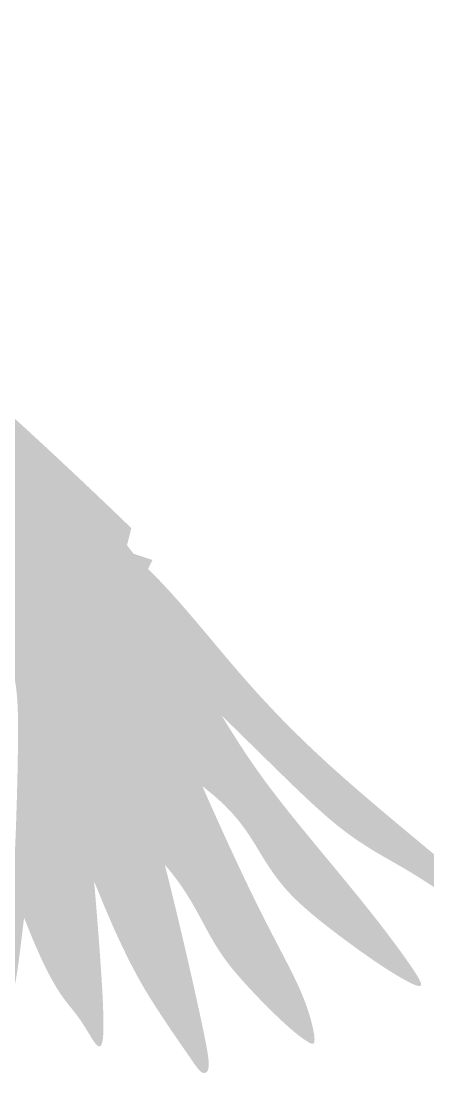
# Model space of a CAD drawing. Header units: millimetres. Extents: x 471 to 1044, y 7 to 541.
# Drawn here: x 524.64 to 536.98, y 77.04 to 109.01 of the extents above; entities that cross this region are included whole.
import ezdxf

# ---------------------------------------------------------------- set-up
doc = ezdxf.new("R2010")
doc.units = ezdxf.units.MM
doc.layers.add('magpiefill', color=3, linetype='Continuous')

msp = doc.modelspace()

# ---------------------------------------------------------------- hatches: boundary and pattern name
at = {"layer": 'magpiefill', "true_color": 0x010101}
h = msp.add_hatch(color=18, dxfattribs=at)
h.dxf.hatch_style = 1
edge = h.paths.add_edge_path()
edge.add_line((505.7026788009155, 96.11418025414855), (503.8645171973064, 95.92626374477231))
edge.add_line((503.8645171973064, 95.92626374477231), (500.7358891757283, 93.8713431644046))
edge.add_line((500.7358891757283, 93.8713431644046), (494.2998607483403, 89.22543486225482))
edge.add_line((494.2998607483403, 89.22543486225482), (490.5455094054726, 85.65165787574483))
edge.add_line((490.5455094054726, 85.65165787574483), (489.919786084183, 85.65165787574483))
edge.add_line((489.919786084183, 85.65165787574483), (489.294059909111, 86.18772501715921))
edge.add_line((489.294059909111, 86.18772501715921), (489.2046708632126, 86.54510212237233))
edge.add_line((489.2046708632126, 86.54510212237233), (487.3274951917786, 85.11559221792504))
edge.add_line((487.3274951917786, 85.11559221792504), (484.8245961990553, 83.32870372467005))
edge.add_line((484.8245961990553, 83.32870372467005), (484.5564290613599, 84.49018154200462))
edge.add_line((484.5564290613599, 84.49018154200462), (484.6458181072583, 85.11559221792504))
edge.add_line((484.6458181072583, 85.11559221792504), (485.7184895118232, 86.27706855166525))
edge.add_line((485.7184895118232, 86.27706855166525), (486.076045695417, 86.54510212237233))
edge.add_line((486.076045695417, 86.54510212237233), (485.8078785577216, 86.723790674979))
edge.add_line((485.8078785577216, 86.723790674979), (484.1094809780845, 85.56231434123879))
edge.add_line((484.1094809780845, 85.56231434123879), (483.6625357485921, 85.9196914464519))
edge.add_line((483.6625357485921, 85.9196914464519), (483.6625357485921, 86.18772501715921))
edge.add_line((483.6625357485921, 86.18772501715921), (482.9474205276217, 86.18772501715921))
edge.add_line((482.9474205276217, 86.18772501715921), (482.6792533899263, 86.54510212237233))
edge.add_line((482.6792533899263, 86.54510212237233), (485.0033742908524, 87.79592347421317))
edge.add_line((485.0033742908524, 87.79592347421317), (485.4503195203445, 88.60002270274003))
edge.add_line((485.4503195203445, 88.60002270274003), (486.254823787214, 89.31477839676108))
edge.add_line((486.254823787214, 89.31477839676108), (484.6458181072583, 89.04674482605378))
edge.add_line((484.6458181072583, 89.04674482605378), (485.8972676036199, 90.11887762528795))
edge.add_line((485.8972676036199, 90.11887762528795), (490.0985641759801, 92.53117679446336))
edge.add_line((490.0985641759801, 92.53117679446336), (494.0316936106449, 95.39019808695252))
edge.add_line((494.0316936106449, 95.39019808695252), (498.5011573207005, 97.98118580873438))
edge.add_line((498.5011573207005, 97.98118580873438), (501.1828372590037, 99.58938426578834))
edge.add_line((501.1828372590037, 99.58938426578834), (501.4510043966991, 100.5721735305165))
edge.add_line((501.4510043966991, 100.5721735305165), (502.4342867553653, 101.1975842064367))
edge.add_line((502.4342867553653, 101.1975842064367), (503.5069581599298, 100.7508620831229))
edge.add_line((503.5069581599298, 100.7508620831229), (504.2220733809006, 100.8402071012235))
edge.add_line((504.2220733809006, 100.8402071012235), (505.7416900149576, 102.0910284530642))
edge.add_line((505.7416900149576, 102.0910284530642), (506.9931423651021, 102.8951276815912))
edge.add_line((506.9931423651021, 102.8951276815912), (507.0825314110004, 101.1082391883363))
edge.add_line((507.0825314110004, 101.1082391883363), (506.7249723736238, 99.76807430198937))
edge.add_line((506.7249723736238, 99.76807430198937), (506.3674161900296, 99.58938426578834))
edge.add_line((506.3674161900296, 99.58938426578834), (505.8310790608559, 99.76807430198937))
edge.add_line((505.8310790608559, 99.76807430198937), (505.115966693668, 99.05331860796855))
edge.add_line((505.115966693668, 99.05331860796855), (506.2193362423038, 98.1152211390172))
edge.add_line((506.2193362423038, 98.1152211390172), (506.4130824261013, 98.95436731654263))
edge.add_line((506.4130824261013, 98.95436731654263), (507.3172322350845, 99.47076496425075))
edge.add_line((507.3172322350845, 99.47076496425075), (508.6734555216678, 99.53531467021412))
edge.add_line((508.6734555216678, 99.53531467021412), (509.4484402568585, 99.27711584636018))
edge.add_line((509.4484402568585, 99.27711584636018), (509.4484402568585, 98.69616849268868))
edge.add_line((509.4484402568585, 98.69616849268868), (508.8026205954604, 98.43796966883474))
edge.add_line((508.8026205954604, 98.43796966883474), (507.5755595288872, 98.17977084498057))
edge.add_line((507.5755595288872, 98.17977084498057), (506.1547522785156, 97.08242584360119))
edge.add_line((506.1547522785156, 97.08242584360119), (506.1547522785156, 96.30782937203912))
edge.add_line((506.1547522785156, 96.30782937203912), (507.3172322350845, 96.75967731378364))
edge.add_line((507.3172322350845, 96.75967731378364), (510.1588438820438, 97.85702231516325))
edge.add_line((510.1588438820438, 97.85702231516325), (512.0317274637985, 98.88981761057903))
edge.add_line((512.0317274637985, 98.88981761057903), (513.9046081917697, 100.2453614358126))
edge.add_line((513.9046081917697, 100.2453614358126), (516.3587303249171, 102.0527532027907))
edge.add_line((516.3587303249171, 102.0527532027907), (515.0670881483386, 101.6009052610461))
edge.add_line((515.0670881483386, 101.6009052610461), (513.8400270817649, 101.1490573193016))
edge.add_line((513.8400270817649, 101.1490573193016), (512.5483849051864, 101.4718058491192))
edge.add_line((512.5483849051864, 101.4718058491192), (511.3859049486175, 102.4400514385716))
edge.add_line((511.3859049486175, 102.4400514385716), (510.6755013234322, 103.8601434861744))
edge.add_line((510.6755013234322, 103.8601434861744), (510.4171740296295, 105.4738861352619))
edge.add_line((510.4171740296295, 105.4738861352619), (510.7400852872199, 106.9585293724224))
edge.add_line((510.7400852872199, 106.9585293724224), (512.0963085738033, 108.4431726095829))
edge.add_line((512.0963085738033, 108.4431726095829), (511.3859049486175, 108.1849737857287))
edge.add_line((511.3859049486175, 108.1849737857287), (508.0276358602703, 106.4421317247143))
edge.add_line((508.0276358602703, 106.4421317247143), (505.1214373957398, 104.8283890756268))
edge.add_line((505.1214373957398, 104.8283890756268), (503.5068868153537, 103.5373949563568))
edge.add_line((503.5068868153537, 103.5373949563568), (502.6673181163753, 102.3109520266446))
edge.add_line((502.6673181163753, 102.3109520266446), (501.7631683073921, 101.6009052610461))
edge.add_line((501.7631683073921, 101.6009052610461), (500.794437388404, 101.3427064371922))
edge.add_line((500.794437388404, 101.3427064371922), (500.2131959832284, 101.6009052610461))
edge.add_line((500.2131959832284, 101.6009052610461), (499.8902875794208, 101.9882034968271))
edge.add_line((499.8902875794208, 101.9882034968271), (499.9548686894257, 102.8918978967217))
edge.add_line((499.9548686894257, 102.8918978967217), (500.6006883508237, 104.3765411338823))
edge.add_line((500.6006883508237, 104.3765411338823), (500.1486148732236, 105.3447867233349))
edge.add_line((500.1486148732236, 105.3447867233349), (500.0194497994305, 104.5056405458092))
edge.add_line((500.0194497994305, 104.5056405458092), (499.4382112480378, 104.1183423100283))
edge.add_line((499.4382112480378, 104.1183423100283), (498.0174039976666, 103.2791961325029))
edge.add_line((498.0174039976666, 103.2791961325029), (497.5653305200665, 103.6019446623204))
edge.add_line((497.5653305200665, 103.6019446623204), (497.1132541886834, 103.8601434861744))
edge.add_line((497.1132541886834, 103.8601434861744), (496.6611807110833, 104.3119914279189))
edge.add_line((496.6611807110833, 104.3119914279189), (496.4674345272858, 105.0220381935173))
edge.add_line((496.4674345272858, 105.0220381935173), (496.5320156372907, 105.4738861352619))
edge.add_line((496.5320156372907, 105.4738861352619), (495.9507770858975, 105.6029855471888))
edge.add_line((495.9507770858975, 105.6029855471888), (495.6278658283074, 105.8611843710428))
edge.add_line((495.6278658283074, 105.8611843710428), (495.1757894969239, 106.3130323127873))
edge.add_line((495.1757894969239, 106.3130323127873), (494.7882971293291, 106.8294299604954))
edge.add_line((494.7882971293291, 106.8294299604954), (494.9820433131265, 107.7976755499478))
edge.add_line((494.9820433131265, 107.7976755499478), (494.7882971293291, 107.7976755499478))
edge.add_line((494.7882971293291, 107.7976755499478), (494.2070585779359, 107.9913246678384))
edge.add_line((494.2070585779359, 107.9913246678384), (493.6258200265431, 108.5077223155463))
edge.add_line((493.6258200265431, 108.5077223155463), (493.3029087689526, 109.1532193751814))
edge.add_line((493.3029087689526, 109.1532193751814), (493.4320738427457, 109.7341667288529))
edge.add_line((493.4320738427457, 109.7341667288529), (493.5612360627554, 110.3796637884877))
edge.add_line((493.5612360627554, 110.3796637884877), (493.2383276589478, 110.4442134944513))
edge.add_line((493.2383276589478, 110.4442134944513), (492.5925051437673, 111.0251608481228))
edge.add_line((492.5925051437673, 111.0251608481228), (492.205012776172, 111.7997558360905))
edge.add_line((492.205012776172, 111.7997558360905), (492.2695938861768, 112.509802601689))
edge.add_line((492.2695938861768, 112.509802601689), (493.3674898789575, 113.2198493672875))
edge.add_line((493.3674898789575, 113.2198493672875), (494.8528810931168, 113.9944458388495))
edge.add_line((494.8528810931168, 113.9944458388495), (495.8861931221097, 114.833592016375))
edge.add_line((495.8861931221097, 114.833592016375), (496.7903429310929, 115.608188487937))
edge.add_line((496.7903429310929, 115.608188487937), (496.9195080048855, 115.737287899864))
edge.add_line((496.9195080048855, 115.737287899864), (497.242419262476, 115.866387311791))
edge.add_line((497.242419262476, 115.866387311791), (497.6299116300713, 116.1891358416085))
edge.add_line((497.6299116300713, 116.1891358416085), (497.6944927400762, 116.4473346654624))
edge.add_line((497.6944927400762, 116.4473346654624), (497.6944927400762, 116.640983783353))
edge.add_line((497.6944927400762, 116.640983783353), (497.6299116300713, 116.899182607207))
edge.add_line((497.6299116300713, 116.899182607207), (497.4361654462739, 117.0928317250975))
edge.add_line((497.4361654462739, 117.0928317250975), (497.242419262476, 117.2219311370245))
edge.add_line((497.242419262476, 117.2219311370245), (496.9840891148904, 117.2864808429881))
edge.add_line((496.9840891148904, 117.2864808429881), (497.1778352986883, 117.4155802549151))
edge.add_line((497.1778352986883, 117.4155802549151), (497.4361654462739, 117.4155802549151))
edge.add_line((497.4361654462739, 117.4155802549151), (497.6944927400762, 117.4801299608785))
edge.add_line((497.6944927400762, 117.4801299608785), (498.1465690714592, 117.4801299608785))
edge.add_line((498.1465690714592, 117.4801299608785), (498.4048963652619, 117.4801299608785))
edge.add_line((498.4048963652619, 117.4801299608785), (498.5986425490594, 117.5446796668421))
edge.add_line((498.5986425490594, 117.5446796668421), (498.7923887328573, 117.673779078769))
edge.add_line((498.7923887328573, 117.673779078769), (498.9215538066499, 117.9965276085866))
edge.add_line((498.9215538066499, 117.9965276085866), (498.9861377704376, 118.1901767264769))
edge.add_line((498.9861377704376, 118.1901767264769), (498.7278076228524, 118.4483755503311))
edge.add_line((498.7278076228524, 118.4483755503311), (497.888238923874, 118.9002234920756))
edge.add_line((497.888238923874, 118.9002234920756), (498.9861377704376, 118.6420246682214))
edge.add_line((498.9861377704376, 118.6420246682214), (499.5673763218308, 118.5129252562945))
edge.add_line((499.5673763218308, 118.5129252562945), (499.8902875794208, 118.706574374185))
edge.add_line((499.8902875794208, 118.706574374185), (499.8902875794208, 118.835673786112))
edge.add_line((499.8902875794208, 118.835673786112), (499.8902875794208, 119.1584223159296))
edge.add_line((499.8902875794208, 119.1584223159296), (499.6965385418405, 119.2875217278565))
edge.add_line((499.6965385418405, 119.2875217278565), (499.5673763218308, 119.6102702576741))
edge.add_line((499.5673763218308, 119.6102702576741), (500.0840337632187, 119.5457205517105))
edge.add_line((500.0840337632187, 119.5457205517105), (500.342361057021, 119.5457205517105))
edge.add_line((500.342361057021, 119.5457205517105), (500.7298534246163, 119.5457205517105))
edge.add_line((500.7298534246163, 119.5457205517105), (500.7298534246163, 119.6748199636374))
edge.add_line((500.7298534246163, 119.6748199636374), (500.6652723146115, 120.0621181994186))
edge.add_line((500.6652723146115, 120.0621181994186), (500.5361072408189, 120.3203155396782))
edge.add_line((500.5361072408189, 120.3203155396782), (500.471526130814, 120.6430640694957))
edge.add_line((500.471526130814, 120.6430640694957), (500.794437388404, 120.6430640694957))
edge.add_line((500.794437388404, 120.6430640694957), (501.0527646822068, 120.7076137754591))
edge.add_line((501.0527646822068, 120.7076137754591), (501.1819297559994, 120.9012628933497))
edge.add_line((501.1819297559994, 120.9012628933497), (501.2465108660042, 121.3531108350942))
edge.add_line((501.2465108660042, 121.3531108350942), (501.311091976009, 121.4822102470212))
edge.add_line((501.311091976009, 121.4822102470212), (501.5694221235947, 121.4822102470212))
edge.add_line((501.5694221235947, 121.4822102470212), (501.7631683073921, 121.4822102470212))
edge.add_line((501.7631683073921, 121.4822102470212), (501.8923333811852, 121.6113096589481))
edge.add_line((501.8923333811852, 121.6113096589481), (502.0860795649826, 121.6113096589481))
edge.add_line((502.0860795649826, 121.6113096589481), (502.1506606749874, 121.9340581887657))
edge.add_line((502.1506606749874, 121.9340581887657), (502.1506606749874, 122.0631576006926))
edge.add_line((502.1506606749874, 122.0631576006926), (501.8277494173969, 122.1922570126196))
edge.add_line((501.8277494173969, 122.1922570126196), (502.0860795649826, 122.3213564245466))
edge.add_line((502.0860795649826, 122.3213564245466), (502.2798257487805, 122.3213564245466))
edge.add_line((502.2798257487805, 122.3213564245466), (502.5381530425827, 122.2568067185832))
edge.add_line((502.5381530425827, 122.2568067185832), (502.8610643001732, 122.1922570126196))
edge.add_line((502.8610643001732, 122.1922570126196), (503.3131377777734, 122.2568067185832))
edge.add_line((503.3131377777734, 122.2568067185832), (503.9589602929539, 122.3859061305102))
edge.add_line((503.9589602929539, 122.3859061305102), (504.2818715505443, 122.3859061305102))
edge.add_line((504.2818715505443, 122.3859061305102), (504.2818715505443, 122.1277073066562))
edge.add_line((504.2818715505443, 122.1277073066562), (504.3464526605492, 121.8049587768387))
edge.add_line((504.3464526605492, 121.8049587768387), (504.7985289919322, 121.6113096589481))
edge.add_line((504.7985289919322, 121.6113096589481), (505.3797675433254, 121.8049587768387))
edge.add_line((505.3797675433254, 121.8049587768387), (505.7026788009155, 121.4176605410578))
edge.add_line((505.7026788009155, 121.4176605410578), (506.1552117375838, 120.96757362579))
edge.add_arc((394.0425635083196, 55.51227387273633), 129.8215781707373, 24.7196834331034, 30.277882808560207, ccw=False)
edge.add_arc((514.0668029503702, 111.5266438746078), 2.717253438401656, 219.4264190677759, 277.5112522925736)
edge.add_arc((517.0034040074396, 106.4658719509047), 3.502217643125006, 76.09792839104102, 137.4828955815185, ccw=False)
edge.add_arc((516.8127812012881, 102.1826369512845), 7.751876948521335, 60.01917854986198, 82.34898294536907, ccw=False)
edge.add_arc((516.9174891648217, 97.47940974949825), 12.02382861166447, 55.16074552816218, 71.73216053091483, ccw=False)
edge.add_arc((523.4522066776963, 101.6233098171645), 5.734500677390736, 86.65890143975243, 120.31950619075)
edge.add_arc((525.2079451166742, 98.78712158887936), 9.069487645513666, 120.8490791888012, 144.9821508602809)
edge.add_arc((519.005667658684, 103.3404310015421), 1.387605128894925, 152.0183299640194, 206.9559763139688)
edge.add_arc((412.9325257283464, -25.09667889462867), 165.3044430536458, 45.89312228263083, 50.63922831697852, ccw=False)
edge.add_line((527.9842518977114, 93.59897898183067), (527.8543476941134, 93.08034555745849))
edge.add_line((527.8543476941134, 93.08034555745849), (528.0480938779112, 92.82214673360454))
edge.add_line((528.0480938779112, 92.82214673360454), (528.6293352830869, 92.62849761571397))
edge.add_line((528.6293352830869, 92.62849761571397), (528.4355890992895, 92.24119937993305))
edge.add_line((528.4355890992895, 92.24119937993305), (528.6939163930917, 91.9184508501155))
edge.add_line((528.6939163930917, 91.9184508501155), (528.8230814668848, 91.59570232029796))
edge.add_line((528.8230814668848, 91.59570232029796), (528.3710051355017, 91.20840408451704))
edge.add_line((528.3710051355017, 91.20840408451704), (528.3064240254969, 90.8211058487359))
edge.add_line((528.3064240254969, 90.8211058487359), (528.5001702092943, 90.43380761295498))
edge.add_line((528.5001702092943, 90.43380761295498), (527.9835127679064, 90.2401584950644))
edge.add_line((527.9835127679064, 90.2401584950644), (527.4668553265185, 90.36925790699138))
edge.add_line((527.4668553265185, 90.36925790699138), (527.5314364365233, 89.91740996524686))
edge.add_line((527.5314364365233, 89.91740996524686), (526.8210356651205, 89.72376084735652))
edge.add_line((526.8210356651205, 89.72376084735652), (526.49812440753, 89.91740996524686))
edge.add_line((526.49812440753, 89.91740996524686), (526.3043782237326, 89.98195967121046))
edge.add_line((526.3043782237326, 89.98195967121046), (526.1106320399351, 89.72376084735652))
edge.add_line((526.1106320399351, 89.72376084735652), (525.7877207823446, 89.46556202350234))
edge.add_line((525.7877207823446, 89.46556202350234), (525.4648095247542, 89.59466143542954))
edge.add_line((525.4648095247542, 89.59466143542954), (524.6252408257758, 89.01371408175805))
edge.add_line((524.6252408257758, 89.01371408175805), (524.6252408257758, 89.271912905612))
edge.add_line((524.6252408257758, 89.271912905612), (524.044002274383, 89.78831055331989))
edge.add_line((524.044002274383, 89.78831055331989), (524.044002274383, 90.04650937717406))
edge.add_line((524.044002274383, 90.04650937717406), (523.91483720059, 89.91740996524686))
edge.add_line((523.91483720059, 89.91740996524686), (523.5273448329951, 89.33646261157537))
edge.add_line((523.5273448329951, 89.33646261157537), (523.5273448329951, 88.94916437579445))
edge.add_line((523.5273448329951, 88.94916437579445), (523.5273448329951, 88.11001819826902))
edge.add_line((523.5273448329951, 88.11001819826902), (523.075271355395, 88.11001819826902))
edge.add_line((523.075271355395, 88.11001819826902), (522.8815251715971, 88.30366731615936))
edge.add_line((522.8815251715971, 88.30366731615936), (522.8169412078094, 88.43276672808634))
edge.add_line((522.8169412078094, 88.43276672808634), (522.1711215464118, 88.62641584597691))
edge.add_line((522.1711215464118, 88.62641584597691), (521.8482102888213, 88.82006496386748))
edge.add_line((521.8482102888213, 88.82006496386748), (521.7190452150282, 88.69096555194051))
edge.add_line((521.7190452150282, 88.69096555194051), (521.7190452150282, 88.36821702212296))
edge.add_line((521.7190452150282, 88.36821702212296), (521.3315528474334, 87.85181937441484))
edge.add_line((521.3315528474334, 87.85181937441484), (521.0732255536307, 88.04546849230542))
edge.add_line((521.0732255536307, 88.04546849230542), (521.0732255536307, 88.23911761019599))
edge.add_line((521.0732255536307, 88.23911761019599), (520.2982379646571, 88.04546849230542))
edge.add_line((520.2982379646571, 88.04546849230542), (519.9107455970618, 87.5936205505609))
edge.add_line((519.9107455970618, 87.5936205505609), (519.0711797518668, 87.27087202074335))
edge.add_line((519.0711797518668, 87.27087202074335), (518.6836873842715, 87.46452113863393))
edge.add_line((518.6836873842715, 87.46452113863393), (518.4899383466907, 87.78726966845147))
edge.add_line((518.4899383466907, 87.78726966845147), (518.1670299428836, 87.78726966845147))
edge.add_line((518.1670299428836, 87.78726966845147), (517.4566263176978, 87.20632231477998))
edge.add_line((517.4566263176978, 87.20632231477998), (516.8108038025168, 86.56082525514489))
edge.add_line((516.8108038025168, 86.56082525514489), (516.1649841411192, 85.78622878358283))
edge.add_line((516.1649841411192, 85.78622878358283), (515.6483266997313, 85.14073172394797))
edge.add_line((515.6483266997313, 85.14073172394797), (515.1962503683483, 84.68888526579781))
edge.add_line((515.1962503683483, 84.68888526579781), (514.5504307069502, 84.49523614790724))
edge.add_line((514.5504307069502, 84.49523614790724), (513.9691893017746, 84.62433555983421))
edge.add_line((513.9691893017746, 84.62433555983421), (513.5816969341793, 85.01163231202099))
edge.add_line((513.5816969341793, 85.01163231202099), (513.194204566584, 85.39893054780191))
edge.add_line((513.194204566584, 85.39893054780191), (513.0004583827865, 85.9798779014734))
edge.add_line((513.0004583827865, 85.9798779014734), (512.677547125196, 86.43172584321792))
edge.add_line((512.677547125196, 86.43172584321792), (512.3546358676056, 86.49627554918152))
edge.add_line((512.3546358676056, 86.49627554918152), (511.9671435000103, 86.62537496110849))
edge.add_line((511.9671435000103, 86.62537496110849), (511.6442350962031, 86.62537496110849))
edge.add_line((511.6442350962031, 86.62537496110849), (511.062993691027, 87.52907084459753))
edge.add_line((511.062993691027, 87.52907084459753), (510.4817551396343, 88.30366731615936))
edge.add_line((510.4817551396343, 88.30366731615936), (510.223427845832, 88.30366731615936))
edge.add_line((510.223427845832, 88.30366731615936), (509.7067704044437, 88.56186614001354))
edge.add_line((509.7067704044437, 88.56186614001354), (508.8026205954604, 89.40101231753897))
edge.add_line((508.8026205954604, 89.40101231753897), (508.5442904478753, 89.78831055331989))
edge.add_line((508.5442904478753, 89.78831055331989), (508.4151282278656, 90.04650937717406))
edge.add_line((508.4151282278656, 90.04650937717406), (508.3505442640774, 90.43380761295498))
edge.add_line((508.3505442640774, 90.43380761295498), (508.0922169702751, 90.43380761295498))
edge.add_line((508.0922169702751, 90.43380761295498), (507.5109784188819, 90.62745673084555))
edge.add_line((507.5109784188819, 90.62745673084555), (507.4463944550942, 90.75655614277252))
edge.add_line((507.4463944550942, 90.75655614277252), (507.1880671612919, 91.14385437855344))
edge.add_line((507.1880671612919, 91.14385437855344), (507.123486051287, 91.27295379048041))
edge.add_line((507.123486051287, 91.27295379048041), (506.8005747936966, 91.98300055607888))
edge.add_line((506.8005747936966, 91.98300055607888), (506.4130824261013, 92.24119937993305))
edge.add_line((506.4130824261013, 92.24119937993305), (506.2193362423038, 92.4348484978234))
edge.add_line((506.2193362423038, 92.4348484978234), (505.9610060947182, 92.82214673360454))
edge.add_line((505.9610060947182, 92.82214673360454), (505.8318410209256, 93.33854438131243))
edge.add_line((505.8318410209256, 93.33854438131243), (505.8318410209256, 93.66129142753562))
edge.add_line((505.8318410209256, 93.66129142753562), (506.2839173523087, 94.3067884871707))
edge.add_line((506.2839173523087, 94.3067884871707), (506.0901711685108, 94.2422387812071))
edge.add_line((506.0901711685108, 94.2422387812071), (505.6380948371277, 94.75863642891522))
edge.add_line((505.6380948371277, 94.75863642891522), (505.5735137271229, 95.21048437065974))
edge.add_line((505.5735137271229, 95.21048437065974), (506.0901711685108, 95.98508084222158))
edge.add_line((506.0901711685108, 95.98508084222158), (505.7026788009155, 96.11418025414855))
at = {"layer": 'magpiefill'}
h = msp.add_hatch(color=253, dxfattribs=at)
h.dxf.hatch_style = 1
h.paths.add_polyline_path([(535.5842601118179, 85.01389702353964), (535.1840523204197, 85.3546329784383), (534.7795727082936, 85.70374612397052), (534.3775804738657, 86.05685868821934), (534.1545890969849, 86.25713254416559), (534.1677535780541, 86.03474670891791), (534.1160037645607, 85.91124422251016), (534.0089221218532, 85.87225181752575), (533.8560911152808, 85.90339622654807), (533.6670932101923, 85.9903041821604), (533.4515108719368, 86.11860241694626), (533.218926565863, 86.27391766348893), (532.9789227573198, 86.44187665437204), (532.7396380419498, 86.61080793071511), (532.5034355365686, 86.77984726778465), (532.2712344882857, 86.95083224938338), (532.0439541442103, 87.12560045931417), (531.8225137514514, 87.30598948137975), (531.6078325571187, 87.49383689938298), (531.4008298083212, 87.69098029712671), (531.2024247521682, 87.89925725841363), (531.0132392314017, 88.11973520498668), (530.8327054712944, 88.35040091034875), (530.6599582927518, 88.58847098594282), (530.4941325166792, 88.8311620432118), (530.3343629639822, 89.07569069359874), (530.1797844555663, 89.31927354854633), (530.0295318123366, 89.55912721949795), (529.8827398551988, 89.79246831789658), (529.7422556557248, 90.01428324376087), (529.6257752881521, 90.21063755141626), (529.554707077385, 90.36536658376366), (529.5504593483274, 90.4623056837043), (529.6344404258838, 90.4852901941394), (529.8280586349579, 90.41815545797004), (530.152722300454, 90.24473681809746), (530.6298397472762, 89.94886961742299), (530.5297056856252, 90.06828835895953), (530.1894117693088, 90.47521635270635), (529.8483752992665, 90.87947639310937), (529.5074302210828, 91.27542306707778), (529.1674104803412, 91.65741096152084), (528.8291500226258, 92.0197946633482), (528.4934827935202, 92.35692875946938), (528.4355890992895, 92.24119937993305), (528.6939163930917, 91.9184508501155), (528.8230814668848, 91.59570232029796), (528.5003684308127, 91.31923089090054), (528.6829064897914, 91.05312937620351), (528.8770922151764, 90.76769581389141), (529.0801183811673, 90.46671109259097), (529.2891777619635, 90.1539561009289), (529.5014631317651, 89.8332117275317), (529.7141672647714, 89.50825886102638), (529.9244829351821, 89.18287839003955), (530.1296029171968, 88.86085120319808), (530.327471743626, 88.54523345800249), (530.5190409817233, 88.23618238744933), (530.7060139573525, 87.93313049341026), (530.723186753549, 87.90536555303726), (531.3553415977958, 87.2856388806008), (531.9152800884937, 86.73475500508067), (532.411619392128, 86.24704854282231), (532.8529766751841, 85.81685411017173), (533.2479691041467, 85.43850632347477), (533.6052138455012, 85.10633979907726), (533.9333280657326, 84.81468915332499), (534.2409289313259, 84.55788900256385), (534.5352740188389, 84.33058314687543), (534.8181825451187, 84.12865212128423), (535.0901141370853, 83.94828564455042), (535.3515284216583, 83.78567343543426), (535.6028850257576, 83.63700521269601), (535.844643576303, 83.4984706950957), (536.0772637002143, 83.36625960139389), (536.3012050244112, 83.2365616503505), (536.5167153872687, 83.10656191807567), (536.7231954729822, 82.97742691007869), (536.919834177202, 82.85131848921856), (537.1058203955787, 82.73039851835432), (537.2803430237626, 82.61682886034515), (537.4425909574044, 82.51277137804999), (537.5917530921542, 82.420387934328), (537.7270183236628, 82.3418403920382), (537.8478819632836, 82.2787321329252), (537.9550649851826, 82.23043261427625), (538.0495947792286, 82.19575281226395), (538.1324987352907, 82.17350370306104), (538.204804243238, 82.1624962628403), (538.2675386929394, 82.1615414677745), (538.3217294742639, 82.16945029403615), (538.3684039770804, 82.1850337177982), (538.4081299688252, 82.20738195516947), (538.4396367272025, 82.23670218200357), (538.4611939074839, 82.27348081409048), (538.471071164941, 82.31820426721993), (538.4675381548452, 82.37135895718188), (538.448864532468, 82.43343129976608), (538.4133199530809, 82.5049077107625), (538.3591740719554, 82.58627460596091), (538.2846154316848, 82.67835168914934), (538.1875081241483, 82.78329181610792), (538.0656351285472, 82.90358113061501), (537.9167794240827, 83.04170577644908), (537.738723989956, 83.20015189738837), (537.5292518053681, 83.38140563721117), (537.28614584952, 83.58795313969591), (537.0071891016132, 83.82228054862088), (536.6916605773861, 84.08573002181521), (536.3448234387272, 84.37506777331106), (535.9734368840624, 84.68591603119154)])
h = msp.add_hatch(color=255, dxfattribs=at)
h.dxf.hatch_style = 1
h.paths.add_polyline_path([(531.4420097524818, 86.7695647197998), (531.2563885680792, 87.05429488907879), (531.0729844246663, 87.34275424235398), (530.8900939963789, 87.63551027775458), (530.7060139573526, 87.93313049340998), (530.5190409817232, 88.23618238744956), (530.327471743626, 88.54523345800249), (530.1296029171968, 88.86085120319808), (529.9244829351821, 89.1828783900396), (529.7141672647714, 89.50825886102643), (529.501463131765, 89.83321172753176), (529.2891777619635, 90.15395610092884), (529.0801183811672, 90.46671109259108), (528.8770922151764, 90.76769581389152), (528.6829064897913, 91.05312937620363), (528.5003684308127, 91.31923089090054), (528.3710051355017, 91.20840408451704), (528.3064240254969, 90.8211058487359), (528.5001702092943, 90.43380761295498), (528.4568952951494, 90.41758768021106), (528.5311033534888, 90.09922448964124), (528.6170428988779, 89.80638752229953), (528.7121728317504, 89.5360478520995), (528.8139520525398, 89.28517655295445), (528.9198394616797, 89.05074469877792), (529.0272939596039, 88.82972336348331), (529.1337744467457, 88.61908362098416), (529.2367398235392, 88.41579654519381), (529.3340815166654, 88.2174281071068), (529.4254210577958, 88.02392386604168), (529.5108125048498, 87.83582427839826), (529.5903099157466, 87.6536698005761), (529.6639673484054, 87.4780008889748), (529.7318388607455, 87.30935799999423), (529.793978510686, 87.14828159003395), (529.8504403561462, 86.99531211549356), (529.9016209273088, 86.85084591174939), (529.94928664341, 86.71470283008364), (529.9955463959496, 86.58655860075521), (530.0425090764276, 86.46608895402295), (530.0922835763436, 86.3529696201457), (530.1469787871972, 86.24687632938225), (530.2087036004883, 86.14748481199155), (530.2795669077169, 86.05447079823233), (530.3611909321642, 85.96717672974438), (530.4532512242383, 85.88361189369112), (530.5549366661292, 85.80145228861682), (530.6654361400265, 85.71837391306588), (530.7839385281203, 85.63205276558267), (530.9096327126001, 85.54016484471123), (531.041707575656, 85.4403861489962), (531.1793519994777, 85.33039267698172), (531.3216286985803, 85.20862608542222), (531.46709571678, 85.07659066391238), (531.614184930218, 84.93655636025693), (531.761328215036, 84.7907931222606), (531.9069574473752, 84.64157089772806), (532.0495045033772, 84.49115963446411), (532.1874012591832, 84.34182928027343), (532.3190795909347, 84.1958497829608), (532.4437914865324, 84.05466237946422), (532.5640693809144, 83.91639346325474), (532.6832658207777, 83.77834071693638), (532.8047333528199, 83.63780182311376), (532.931824523738, 83.49207446439112), (533.0678918802294, 83.33845632337261), (533.2162879689912, 83.1742450826626), (533.3803653367208, 82.99673842486533), (533.561223470143, 82.80558505248274), (533.7509496160923, 82.60983774760689), (533.9393779614308, 82.4209003122275), (534.1163426930203, 82.25017654833431), (534.2716779977231, 82.10907025791704), (534.3952180624012, 82.00898524296525), (534.4767970739166, 81.96132530546885), (534.5062492191314, 81.97749424741733), (534.4779354647179, 82.0644553294415), (534.40432389659, 82.21140964673583), (534.302409380472, 82.40311775313563), (534.1891867820882, 82.62434020247639), (534.0816509671627, 82.85983754859348), (533.9967968014198, 83.09437034532237), (533.9516191505838, 83.31269914649846), (533.9633798227882, 83.50392492712552), (533.8219655916251, 83.67498569239524), (533.5810587270072, 83.96680056196044), (533.3434503107853, 84.2558050329103), (533.1107264950983, 84.5408821467422), (532.8832477782464, 84.82250030012011), (532.6610682450699, 85.10152422850007), (532.4442419804096, 85.37881866733795), (532.2328230691058, 85.65524835208976), (532.026865595999, 85.93167801821136), (531.8264236459298, 86.20897240115869), (531.6315513037385, 86.48799623638769)])
h = msp.add_hatch(color=255, dxfattribs=at)
h.dxf.hatch_style = 1
h.paths.add_polyline_path([(531.8710971902448, 88.51610715971066), (531.5383326924203, 88.88661354447913), (531.2047300747474, 89.26901016379435), (530.868423102633, 89.66433782495841), (530.6298397472762, 89.94886961742299), (530.152722300454, 90.24473681809746), (529.8280586349579, 90.41815545797004), (529.6344404258838, 90.4852901941394), (529.5504593483274, 90.4623056837043), (529.554707077385, 90.36536658376366), (529.6257752881521, 90.21063755141626), (529.7422556557248, 90.01428324376087), (529.8827398551988, 89.79246831789646), (530.0295318123367, 89.5591272194979), (530.1797844555663, 89.31927354854639), (530.3343629639822, 89.07569069359869), (530.4941325166792, 88.8311620432118), (530.6599582927518, 88.58847098594282), (530.8327054712944, 88.35040091034875), (531.0132392314017, 88.11973520498668), (531.2024247521682, 87.89925725841363), (531.4008298083212, 87.69098029712671), (531.6078325571187, 87.49383689938298), (531.8225137514514, 87.30598948137975), (532.0439541442103, 87.12560045931417), (532.2712344882857, 86.95083224938338), (532.5034355365686, 86.77984726778465), (532.7396380419498, 86.61080793071511), (532.9789227573198, 86.44187665437204), (533.218926565863, 86.27391766348893), (533.4515108719368, 86.11860241694626), (533.6670932101923, 85.9903041821604), (533.8560911152808, 85.90339622654807), (534.0089221218532, 85.87225181752575), (534.1160037645607, 85.91124422251016), (534.1677535780541, 86.03474670891791), (534.1545890969849, 86.25713254416559), (533.9848348155618, 86.4095928992677), (533.6065673536325, 86.75869695574829), (533.241899395625, 87.10542293849204), (532.8884246709108, 87.45214889887956), (532.5437369088617, 87.80125288829146), (532.2054298388491, 88.15511295810825)])
h = msp.add_hatch(color=255, dxfattribs=at)
h.dxf.hatch_style = 1
h.paths.add_polyline_path([(530.0566494524179, 85.94665856849258), (529.8131589056007, 86.49700893634605), (529.5574371501158, 87.06736422589307), (529.2862885438269, 87.6583228370202), (528.9965174445977, 88.27048316961424), (528.6849282102919, 88.9044436235618), (528.3483251987736, 89.56080259874966), (527.9835127679063, 90.2401584950644), (527.4668553265185, 90.36925790699138), (527.5314364365233, 89.91740996524686), (527.2044643055577, 89.82828018486782), (527.3419866337454, 89.38705169396525), (527.5071663910041, 88.83726295916318), (527.6945384558678, 88.19692416642727), (527.8986377068697, 87.48404550172313), (528.1139990225436, 86.7166371510163), (528.3351572814231, 85.91270930027241), (528.5566473620416, 85.09027213545704), (528.590953638712, 84.95978452129191), (528.8396893678591, 84.60095651996357), (529.055971459744, 84.30209279912702), (529.244096247941, 84.05370051608554), (529.4083600660244, 83.84628682814235), (529.5530592475687, 83.67035889260069), (529.6824901261482, 83.51642386676383), (529.8009490353373, 83.374988907935), (529.9127323087105, 83.2365611734175), (530.0215238677879, 83.09346416395351), (530.1285579858741, 82.94528675404189), (530.2344565242192, 82.7934341616205), (530.3398413440739, 82.6393116046271), (530.4453343066882, 82.4843243009999), (530.5515572733126, 82.32987746867639), (530.6591321051974, 82.17737632559448), (530.7686806635929, 82.02822608969217), (530.8804462898995, 81.88392655696077), (530.9931582461177, 81.7463558356057), (531.1051672743974, 81.61748661188568), (531.2148241168894, 81.49929157205969), (531.3204795157438, 81.39374340238652), (531.420484213111, 81.30281478912508), (531.5131889511414, 81.22847841853417), (531.5969444719851, 81.17270697687263), (531.6701268561459, 81.13867057414092), (531.7312135375392, 81.13432901530581), (531.778707288434, 81.16883952907557), (531.8111108810989, 81.25135934415852), (531.8269270878028, 81.39104568926302), (531.8246586808145, 81.59705579309735), (531.8028084324027, 81.87854688436977), (531.7598791148362, 82.2446761917887), (531.5710267328466, 82.6324306286404), (531.3725540493302, 83.04755697269405), (531.1681062293172, 83.4824372750935), (530.9577103152278, 83.93688236855343), (530.7413933494822, 84.41070308578901), (530.5191823745006, 84.90371025951492), (530.2911044327033, 85.41571472244601)])
h = msp.add_hatch(color=253, dxfattribs=at)
h.dxf.hatch_style = 1
h.paths.add_polyline_path([(535.4417848088648, 81.68082451890547), (535.2306905221411, 81.94982275257217), (535.0097368447128, 82.2267207706455), (534.7807262220903, 82.50988817387037), (534.5455512198719, 82.79781166495223), (534.3061044036558, 83.08897794659669), (534.0642783390408, 83.38187372150912), (533.9633798227882, 83.50392492712552), (533.9516191505838, 83.31269914649846), (533.9967968014198, 83.09437034532237), (534.0816509671627, 82.85983754859348), (534.1891867820882, 82.62434020247639), (534.302409380472, 82.40311775313563), (534.40432389659, 82.21140964673583), (534.4779354647179, 82.0644553294415), (534.5062492191314, 81.97749424741733), (534.4767970739166, 81.96132530546885), (534.3952180624012, 82.00898524296525), (534.2716779977231, 82.10907025791704), (534.1163426930203, 82.25017654833431), (533.9393779614308, 82.4209003122275), (533.7509496160923, 82.60983774760689), (533.561223470143, 82.80558505248274), (533.3803653367208, 82.99673842486533), (533.2162879689912, 83.1742450826626), (533.0678918802292, 83.33845632337261), (532.931824523738, 83.49207446439112), (532.8047333528198, 83.63780182311388), (532.6832658207777, 83.77834071693638), (532.5640693809144, 83.91639346325462), (532.4437914865324, 84.05466237946422), (532.3190795909346, 84.19584978296086), (532.1874012591832, 84.34182928027343), (532.0495045033772, 84.49115963446411), (531.9069574473752, 84.64157089772806), (531.761328215036, 84.7907931222606), (531.614184930218, 84.93655636025693), (531.46709571678, 85.07659066391238), (531.3216286985803, 85.20862608542222), (531.1793519994777, 85.33039267698172), (531.0417075756561, 85.4403861489962), (530.9096327126001, 85.54016484471123), (530.7839385281204, 85.6320527655825), (530.6654361400265, 85.71837391306588), (530.5549366661292, 85.80145228861682), (530.4532512242383, 85.88361189369112), (530.3611909321642, 85.96717672974438), (530.2795669077169, 86.05447079823233), (530.2087036004883, 86.14748481199155), (530.1469787871972, 86.24687632938225), (530.0922835763436, 86.3529696201457), (530.0425090764276, 86.46608895402295), (529.9955463959496, 86.58655860075521), (529.94928664341, 86.71470283008364), (529.9016209273087, 86.85084591174939), (529.8504403561462, 86.99531211549362), (529.7939785106861, 87.14828159003395), (529.7318388607455, 87.30935799999423), (529.6639673484054, 87.4780008889748), (529.5903099157467, 87.65366980057604), (529.5108125048498, 87.83582427839826), (529.4254210577958, 88.02392386604174), (529.3340815166654, 88.2174281071068), (529.2367398235392, 88.41579654519387), (529.1337744467457, 88.61908362098416), (529.0272939596038, 88.82972336348331), (528.9198394616797, 89.05074469877792), (528.8139520525398, 89.28517655295445), (528.7121728317504, 89.5360478520995), (528.6170428988779, 89.80638752229953), (528.5311033534888, 90.09922448964119), (528.4568952951494, 90.41758768021106), (527.9835127679063, 90.2401584950644), (528.3483251987736, 89.56080259874972), (528.6849282102919, 88.9044436235618), (528.9965174445977, 88.27048316961418), (529.2862885438269, 87.65832283702014), (529.5574371501159, 87.06736422589307), (529.8131589056009, 86.49700893634605), (530.0566494524179, 85.94665856849258), (530.140461389122, 85.7568590941367), (530.5015862512895, 85.4656582206573), (530.8071488703383, 85.18541726023886), (531.0643760225372, 84.9165161805625), (531.2804944841545, 84.65933494930931), (531.4627310314588, 84.41425353416031), (531.6183124407187, 84.18165190279649), (531.7544654882025, 83.96191002289896), (531.878416950179, 83.75540786214873), (531.9965000657826, 83.56217831680448), (532.1114739256119, 83.38086599743508), (532.2252040831314, 83.20976844318699), (532.3395560918059, 83.04718319320659), (532.4563955050997, 82.8914077866404), (532.5775878764777, 82.74073976263486), (532.7049987594041, 82.59347666033642), (532.8404937073439, 82.44791601889148), (532.9854290752406, 82.30267515172142), (533.1391244239551, 82.15765046934689), (533.3003901158268, 82.01305815656332), (533.4680365131959, 81.86911439816623), (533.640873978402, 81.72603537895111), (533.8177128737851, 81.58403728371349), (533.9973635616849, 81.44333629724872), (534.1786364044412, 81.3041486043524), (534.3603327569841, 81.16679848345979), (534.5412179446046, 81.03204258756517), (534.720048285184, 80.90074566330253), (534.8955800966033, 80.77377245730588), (535.066569696744, 80.65198771620936), (535.2317734034872, 80.536256186647), (535.3899475347141, 80.4274426152528), (535.5398484083059, 80.3264117486608), (535.6804666593088, 80.23383016224619), (535.8117301914277, 80.14957174634856), (535.9338012255326, 80.07331222004865), (536.0468419824936, 80.00472730242717), (536.1510146831803, 79.94349271256482), (536.2464815484627, 79.88928416954235), (536.3334047992108, 79.84177739244052), (536.4119466562945, 79.80064810033997), (536.4822783524803, 79.76563506622023), (536.5446071681213, 79.73672927865533), (536.5991493954674, 79.7139847801181), (536.6461213267683, 79.6974556130815), (536.6857392542736, 79.68719582001825), (536.7182194702334, 79.68325944340125), (536.7437782668972, 79.68570052570328), (536.7626319365149, 79.6945731093972), (536.7746633176998, 79.71031857177383), (536.7784214345194, 79.73492762939577), (536.7721218574046, 79.77077833364359), (536.7539801567865, 79.82024873589796), (536.7222119030961, 79.88571688753944), (536.6750326667643, 79.96956083994854), (536.6106580182221, 80.07415864450599), (536.5273035279007, 80.20188835259228), (536.4237074786706, 80.35436235551498), (536.3006990031618, 80.5301304042892), (536.1596299464434, 80.72697658985697), (536.001852153585, 80.94268500316042), (535.8287174696562, 81.17503973514164), (535.6415777397262, 81.42182487674262)])
h = msp.add_hatch(color=253, dxfattribs=at)
h.dxf.hatch_style = 1
h.paths.add_polyline_path([(529.8180301119442, 79.94697000575263), (529.6795251450957, 80.55513229667326), (529.5254199525067, 81.21796257485033), (529.3567148950866, 81.92802945440445), (529.1744103337447, 82.6779015494563), (528.9795066293904, 83.46014747412653), (528.7730041429331, 84.26733584253583), (528.5566473620416, 85.09027213545704), (528.3351572814231, 85.91270930027241), (528.1139990225436, 86.71663715101624), (527.8986377068697, 87.48404550172313), (527.6945384558678, 88.19692416642732), (527.5071663910041, 88.83726295916324), (527.3419866337454, 89.38705169396519), (527.2044643055577, 89.82828018486782), (526.9444420604491, 89.75740036544181), (527.1687154479632, 89.01952242221523), (527.3814991960911, 88.30681789255812), (527.5820245432493, 87.62461596294372), (527.7695227278542, 86.97824581984565), (527.9432249883225, 86.37303664973746), (528.1023625630708, 85.81431763909279), (528.2461666905153, 85.30741797438492), (528.3738686090729, 84.85766684208767), (528.4851341020371, 84.46807750274627), (528.5813671322098, 84.13239951319207), (528.6644062072705, 83.84206650432839), (528.7360898348982, 83.58851210705842), (528.798256522772, 83.36316995228532), (528.8527447785713, 83.15747367091228), (528.9013931099751, 82.96285689384251), (528.9460400246627, 82.77075325197916), (528.9881364996882, 82.57453754702357), (529.0275833896063, 82.37534926386962), (529.0638940183466, 82.17626905820924), (529.0965817098387, 81.9803775857344), (529.1251597880123, 81.79075550213713), (529.1491415767969, 81.61048346310935), (529.1680404001223, 81.44264212434308), (529.1813695819181, 81.29031214153036), (529.1886785004308, 81.15608775022616), (529.1896607511745, 81.04061750543798), (529.1840459839802, 80.94406354203642), (529.1715638486789, 80.86658799489209), (529.1519439951016, 80.80835299887548), (529.1249160730794, 80.7695206888572), (529.0902097324431, 80.75025319970791), (529.0475546230239, 80.75071266629811), (528.9967885362906, 80.77071892966353), (528.9381818302645, 80.80872265550039), (528.8721130046044, 80.86283221566993), (528.7989605589696, 80.93115598203366), (528.7191029930189, 81.01180232645282), (528.6329188064113, 81.10287962078877), (528.5407864988063, 81.20249623690279), (528.4430845698623, 81.30876054665634), (528.3403717683889, 81.4199250469706), (528.2339278397955, 81.53481873500715), (528.1252127786412, 81.65241473298732), (528.0156865794859, 81.77168616313259), (527.9068092368889, 81.89160614766428), (527.8000407454098, 82.01114780880386), (527.696841099608, 82.12928426877278), (527.5986702940431, 82.24498864979245), (527.506781040678, 82.35776552961516), (527.4215969210893, 82.46924530811697), (527.3433342342572, 82.58158984070491), (527.2722092791616, 82.69696098278598), (527.2084383547829, 82.81752058976713), (527.1522377601009, 82.94543051705534), (527.1038237940958, 83.08285262005762), (527.0634127557477, 83.2319487541809), (527.0309505736767, 83.39412412556402), (527.0053016950632, 83.56775734327266), (526.9850601967275, 83.75047036710441), (526.96882015549, 83.93988515685675), (526.955175648171, 84.13362367232719), (526.9427207515909, 84.32930787331327), (526.93004954257, 84.52455971961263), (526.9157560979289, 84.71700117102267), (526.8987499265743, 84.90501984368797), (526.8792022657599, 85.09006597914129), (526.8575997848254, 85.2743554752625), (526.8344291531112, 85.46010422993129), (526.8101770399571, 85.64952814102782), (526.7853301147032, 85.84484310643137), (526.7603750466897, 86.04826502402227), (526.7357985052564, 86.26200979168016), (526.7118798760251, 86.48740604636924), (526.6880694097447, 86.72223338139173), (526.663610073445, 86.96338412913457), (526.6377448341568, 87.20775062198408), (526.6097166589103, 87.4522251923272), (526.5787685147357, 87.69370017255068), (526.5441433686633, 87.92906789504116), (526.5050841877236, 88.15522069218531), (526.4611955875707, 88.37000049697889), (526.4135287783546, 88.57504764485259), (526.3634966188492, 88.77295207184676), (526.3125119678284, 88.96630371400119), (526.2619876840661, 89.15769250735588), (526.2133366263361, 89.34970838795067), (526.1679716534125, 89.54494129182564), (526.1273056240689, 89.74598115502073), (526.1106320399351, 89.72376084735652), (525.7877207823446, 89.46556202350234), (525.8674416565167, 89.33780585945306), (525.9426060387015, 89.17577483643578), (526.0136176574915, 88.98124610594863), (526.080880241479, 88.75599681948944), (526.1447975192565, 88.50180412855633), (526.2057732194162, 88.22044518464725), (526.2642110705503, 87.91369713926025), (526.3205148012515, 87.58333714389323), (526.3750118412383, 87.23149021270109), (526.4277244247348, 86.86167281046562), (526.4785984870915, 86.47774926462546), (526.5275799636588, 86.08358390261918), (526.5746147897872, 85.68304105188577), (526.6196489008272, 85.27998503986345), (526.6626282321292, 84.8782801939912), (526.7034987190436, 84.48179084170744), (526.7422693813191, 84.09317877538456), (526.7792015762975, 83.7102956471283), (526.8146197457183, 83.32979057397898), (526.8488483313215, 82.94831267297593), (526.8560862673455, 82.86461605508418), (527.1749267245704, 82.08543720062488), (527.4625383233298, 81.42088901496442), (527.7222699651313, 80.857035496626), (527.9574705514825, 80.37994064413266), (528.1714889838906, 79.97566845600744), (528.3676741638634, 79.63028293077338), (528.5493749929082, 79.32984806695362), (528.7199403725324, 79.06042786307091), (528.8820438937273, 78.81043150443219), (529.0356579054193, 78.57764892347706), (529.1800794460186, 78.36221523942879), (529.3146055539354, 78.1642655715105), (529.4385332675798, 77.98393503894562), (529.5511596253621, 77.82135876095731), (529.6517816656924, 77.67667185676845), (529.7396964269809, 77.55000944560271), (529.8146245236059, 77.44124091767566), (529.8779808738177, 77.34917274717304), (529.9316039718351, 77.27234567927331), (529.9773323118765, 77.20930045915492), (530.0170043881604, 77.15857783199601), (530.0524586949055, 77.1187185429751), (530.0855337263301, 77.08826333727052), (530.118067976653, 77.06575296006059), (530.151413280848, 77.05016052859872), (530.1849748369109, 77.0421886484383), (530.2176711835928, 77.04297229720777), (530.2484208596449, 77.05364645253547), (530.2761424038181, 77.07534609204976), (530.2997543548638, 77.10920619337918), (530.318175251533, 77.15636173415209), (530.330323632577, 77.21794769199681), (530.33506396088, 77.29618898056611), (530.3310443958595, 77.39767025761), (530.3168590210663, 77.53006611690267), (530.2911019200509, 77.70105115221844), (530.252367176364, 77.91829995733161), (530.1992488735565, 78.18948712601645), (530.1303410951789, 78.52228725204714), (530.0442379247819, 78.924374929198), (529.9399344921427, 79.40090708796777)])
h = msp.add_hatch(color=255, dxfattribs=at)
h.dxf.hatch_style = 1
h.paths.add_polyline_path([(528.2461666905153, 85.30741797438492), (528.1023625630708, 85.81431763909268), (527.9432249883225, 86.3730366497374), (527.7695227278542, 86.9782458198456), (527.5820245432493, 87.62461596294372), (527.3814991960911, 88.30681789255817), (527.1687154479632, 89.01952242221529), (526.9444420604491, 89.75740036544181), (526.8210356651205, 89.72376084735652), (526.49812440753, 89.91740996524686), (526.3043782237326, 89.98195967121046), (526.1273056240689, 89.74598115502073), (526.1679716534125, 89.54494129182564), (526.2133366263361, 89.34970838795067), (526.2619876840661, 89.15769250735588), (526.3125119678284, 88.96630371400119), (526.3634966188492, 88.77295207184676), (526.4135287783546, 88.57504764485265), (526.4611955875707, 88.37000049697889), (526.5050841877236, 88.15522069218531), (526.5441433686633, 87.92906789504116), (526.5787685147357, 87.69370017255068), (526.6097166589103, 87.4522251923272), (526.6377448341568, 87.20775062198408), (526.663610073445, 86.9633841291344), (526.6880694097447, 86.72223338139173), (526.7118798760251, 86.48740604636924), (526.7357985052564, 86.26200979168016), (526.7603750466897, 86.04826502402233), (526.7853301147032, 85.84484310643143), (526.8101770399571, 85.64952814102782), (526.8344291531112, 85.4601042299314), (526.8575997848254, 85.2743554752625), (526.8792022657599, 85.09006597914129), (526.8987499265743, 84.90501984368797), (526.9157560979289, 84.71700117102267), (526.93004954257, 84.52455971961263), (526.9427207515909, 84.32930787331338), (526.955175648171, 84.13362367232725), (526.96882015549, 83.93988515685675), (526.9850601967275, 83.75047036710441), (527.0053016950632, 83.56775734327266), (527.0309505736767, 83.39412412556402), (527.0634127557477, 83.2319487541809), (527.1038237940958, 83.08285262005762), (527.1522377601009, 82.94543051705534), (527.2084383547829, 82.81752058976713), (527.2722092791616, 82.69696098278598), (527.3433342342572, 82.58158984070491), (527.4215969210893, 82.46924530811697), (527.506781040678, 82.35776552961516), (527.5986702940431, 82.24498864979245), (527.696841099608, 82.12928426877278), (527.8000407454098, 82.01114780880386), (527.9068092368889, 81.89160614766422), (528.0156865794859, 81.77168616313264), (528.1252127786412, 81.65241473298727), (528.2339278397953, 81.53481873500726), (528.3403717683888, 81.41992504697077), (528.4430845698623, 81.30876054665629), (528.5407864988063, 81.20249623690268), (528.6329188064115, 81.10287962078877), (528.7191029930189, 81.01180232645282), (528.7989605589696, 80.93115598203366), (528.8721130046044, 80.86283221566993), (528.9381818302645, 80.80872265550039), (528.9967885362906, 80.77071892966353), (529.0475546230239, 80.75071266629811), (529.0902097324431, 80.75025319970791), (529.1249160730794, 80.7695206888572), (529.1519439951016, 80.80835299887548), (529.1715638486789, 80.86658799489209), (529.1840459839802, 80.94406354203642), (529.1896607511745, 81.04061750543798), (529.1886785004308, 81.15608775022616), (529.1813695819181, 81.29031214153036), (529.1680404001223, 81.44264212434308), (529.1491415767969, 81.61048346310935), (529.1251597880123, 81.79075550213713), (529.0965817098387, 81.9803775857344), (529.0638940183466, 82.17626905820924), (529.0275833896063, 82.37534926386962), (528.9881364996882, 82.57453754702357), (528.9460400246627, 82.77075325197916), (528.9013931099751, 82.96285689384251), (528.8527447785713, 83.15747367091228), (528.798256522772, 83.36316995228532), (528.7360898348982, 83.58851210705842), (528.6644062072705, 83.84206650432844), (528.5813671322098, 84.13239951319207), (528.4851341020371, 84.46807750274616), (528.3738686090729, 84.85766684208772)])
h = msp.add_hatch(color=255, dxfattribs=at)
h.dxf.hatch_style = 1
h.paths.add_polyline_path([(526.6196489008272, 85.27998503986345), (526.5746147897872, 85.68304105188565), (526.5275799636588, 86.08358390261924), (526.4785984870915, 86.4777492646254), (526.4277244247348, 86.86167281046556), (526.3750118412383, 87.23149021270109), (526.3205148012515, 87.58333714389323), (526.2642110705503, 87.91369713926025), (526.2057732194162, 88.22044518464725), (526.1447975192565, 88.50180412855633), (526.080880241479, 88.75599681948944), (526.0136176574915, 88.98124610594863), (525.9426060387015, 89.17577483643578), (525.8674416565167, 89.33780585945306), (525.7877207823446, 89.46556202350234), (525.4648095247542, 89.59466143542954), (524.8703653250071, 89.18333025411152), (524.8792592915603, 88.88414832836793), (524.8843993252106, 88.3979902908086), (524.8860436168586, 87.76901630319605), (524.8844503574057, 87.04138652729301), (524.8798777377526, 86.25926112486212), (524.8725839488002, 85.46680025766597), (524.8628271814497, 84.7081640874672), (524.8508656266018, 84.02751277602846), (524.8369279606248, 83.45873245204814), (524.8211248017562, 82.99461311196717), (524.8035372537004, 82.61767071916239), (524.7917420723234, 82.4298061894724), (524.9431698535011, 82.14770275261202), (525.0882876711529, 81.90748598234808), (525.2269772784462, 81.70474713833636), (525.3591204285481, 81.53507748023259), (525.4845988746259, 81.39406826769255), (525.6032943698472, 81.27731076037196), (525.7150886673792, 81.18039621792656), (525.819863520389, 81.09891590001183), (525.9176420549412, 81.02912829890329), (526.0090128886882, 80.96996083735286), (526.0947060121792, 80.92100817073208), (526.175451415964, 80.88186495441232), (526.2519790905916, 80.85212584376518), (526.3250190266117, 80.83138549416202), (526.3953012145737, 80.81923856097438), (526.463555645027, 80.8152796995737), (526.5304138019322, 80.81988565123714), (526.596113142895, 80.83656150086449), (526.6607926189321, 80.86959441926143), (526.7245911810603, 80.92327157723338), (526.7876477802964, 81.00188014558597), (526.8501013676573, 81.10970729512468), (526.9120908941597, 81.25104019665503), (526.9737553108205, 81.43016602098265), (526.9476410026235, 81.76453317324166), (526.9150345180343, 82.16903485556747), (526.882211774847, 82.56251106115877), (526.8488483313215, 82.94831267297593), (526.8146197457183, 83.32979057397904), (526.7792015762975, 83.71029564712842), (526.7422693813191, 84.09317877538444), (526.7034987190436, 84.48179084170738), (526.6626282321292, 84.8782801939912)])
h = msp.add_hatch(color=253, dxfattribs=at)
h.dxf.hatch_style = 1
h.paths.add_polyline_path([(524.6650861075275, 81.21157610140057), (524.6916723052775, 81.4286716824659), (524.7169652436992, 81.63198988823916), (524.740879311457, 81.83506485817207), (524.7633334048462, 82.05538062888814), (524.7842464201622, 82.31042123701042), (524.8035372537004, 82.61767071916239), (524.8211248017562, 82.99461311196717), (524.8369279606248, 83.45873245204814), (524.8508656266018, 84.02751277602846), (524.8628271814497, 84.70816408746714), (524.8725839488002, 85.46680025766597), (524.8798777377526, 86.25926112486212), (524.8844503574057, 87.04138652729301), (524.8860436168586, 87.76901630319605), (524.8843993252106, 88.3979902908086), (524.8792592915603, 88.88414832836793), (524.8703653250071, 89.18333025411152), (524.6252408257758, 89.01371408175805), (524.6252408257758, 89.271912905612), (524.4257787807719, 89.44912367492554), (524.4206421343737, 89.34801567785098), (524.4228663581091, 89.25041397545618), (524.4309982221483, 89.15331609093619), (524.443584496662, 89.05371954748597), (524.45917195182, 88.9486218683005), (524.4763073577932, 88.83502057657466), (524.4935374847514, 88.70991319550347), (524.5094091028652, 88.5702972482818), (524.5227156904205, 88.41311669457241), (524.5332375581656, 88.23510123990974), (524.541001724965, 88.0329270262958), (524.5460352096826, 87.80327019573281), (524.5483650311825, 87.54280689022289), (524.5480182083289, 87.24821325176822), (524.5450217599861, 86.91616542237091), (524.5394027050179, 86.54333954403319), (524.5312196100964, 86.12919965457957), (524.5206572331242, 85.68436137512481), (524.5079318798117, 85.22222822260579), (524.4932598558694, 84.75620371395968), (524.4768574670077, 84.29969136612345), (524.4589410189368, 83.86609469603417), (524.4397268173674, 83.46881722062886), (524.4194311680097, 83.1212624568447), (524.3980090169891, 82.83343800450626), (524.374369872091, 82.60176779498914), (524.3471618815156, 82.41927984255648), (524.3150331934629, 82.27900216147128), (524.2766319561334, 82.17396276599686), (524.2306063177273, 82.09718967039629), (524.1756044264446, 82.04171088893276), (524.1102744304858, 82.00055443586933), (524.0338052187709, 81.96787429167176), (523.9475486430997, 81.94232830161599), (523.8533972959918, 81.9237002771805), (523.7532437699671, 81.91177402984368), (523.648980657545, 81.90633337108409), (523.5425005512454, 81.90716211238015), (523.4356960435879, 81.91404406521036), (523.3304597270921, 81.92676304105316), (523.2284859190911, 81.94514789050714), (523.1306758361702, 81.96920762065099), (523.0377324197286, 81.99899627768372), (522.9503586111651, 82.0345679078041), (522.8692573518784, 82.07597655721105), (522.7951315832676, 82.12327627210351), (522.7286842467313, 82.17652109868021), (522.6706182836684, 82.23576508314005), (522.6214473822833, 82.30117036407972), (522.5809282180013, 82.37333144968682), (522.5486282130532, 82.45295094054666), (522.5241147896697, 82.54073143724457), (522.5069553700818, 82.6373755403659), (522.4967173765199, 82.743585850496), (522.4929682312152, 82.86006496822023), (522.4952753563981, 82.98751549412395), (522.503278268351, 83.1270273629894), (522.5169048595618, 83.28123984638677), (522.5361551165698, 83.45317955008312), (522.5610290259145, 83.64587307984544), (522.5915265741352, 83.86234704144078), (522.6276477477712, 84.10562804063636), (522.6693925333619, 84.3787426831991), (522.7167609174468, 84.68471757489613), (522.7696898088972, 85.0254686570978), (522.827863805913, 85.39846921358804), (522.8909044290259, 85.80008186375369), (522.9584331987681, 86.22666922698266), (523.0300716356714, 86.67459392266153), (523.1054412602676, 87.14021857017713), (523.1841635930887, 87.61990578891721), (523.2658601546666, 88.11001819826902), (523.075271355395, 88.11001819826902), (523.0630997020899, 87.97983284077776), (523.0312381953721, 87.77562500377422), (522.9830558572835, 87.5086796571764), (522.9219217098654, 87.19028177090223), (522.8512047751592, 86.8317163148696), (522.7742740752063, 86.44426825899615), (522.6944986320484, 86.03922257319971), (522.6152474677268, 85.62786422739828), (522.5394452597528, 85.2204125625073), (522.468239307516, 84.82282440343141), (522.4023325658761, 84.43999094607267), (522.3424279896924, 84.07680338633321), (522.2892285338246, 83.73815292011523), (522.2434371531322, 83.42893074332085), (522.2057568024744, 83.15402805185221), (522.176890436711, 82.91833604161138), (522.1571264477516, 82.72475970323995), (522.1450949757075, 82.56825920633668), (522.1390115977397, 82.44180851523998), (522.1370918910097, 82.33838159428791), (522.1375514326787, 82.25095240781877), (522.1386057999082, 82.17249492017089), (522.1384705698595, 82.09598309568236), (522.1353613196937, 82.01439089869149), (522.1278451028804, 81.92237674147447), (522.1158948781209, 81.82133682805926), (522.0998350804248, 81.71435181041176), (522.0799901448016, 81.60450234049807), (522.0566845062608, 81.49486907028398), (522.0302425998118, 81.38853265173549), (522.0009888604642, 81.28857373681848), (522.3399438767354, 80.92895489014069), (522.638514302633, 80.6174569638195), (522.8996266402921, 80.35004683506139), (523.1262073918477, 80.12269138107285), (523.3211830594352, 79.93135747906024), (523.4874801451892, 79.77201200623006), (523.6280251512453, 79.64062183978871), (523.7457445797381, 79.53315385694293), (523.843509770312, 79.44594086023739), (523.9239714126461, 79.37677935357192), (523.9897250339286, 79.32383176618487), (524.0433661613479, 79.28526052731456), (524.0874903220921, 79.25922806619934), (524.1246930433495, 79.2438968120776), (524.1575698523081, 79.23742919418748), (524.1887162761565, 79.23798764176746), (524.220268218528, 79.24459932510086), (524.2525230888376, 79.25975037865089), (524.285318672946, 79.2867916779258), (524.3184927567133, 79.32907409843375), (524.3518831260002, 79.38994851568299), (524.3853275666669, 79.47276580518172), (524.4186638645738, 79.58087684243827), (524.4517298055815, 79.71763250296084), (524.4843721863251, 79.88478929193872), (524.5164738465398, 80.07772623328611), (524.5479266367356, 80.29022798059833), (524.5786224074222, 80.51607918747055), (524.6084530091098, 80.74906450749813), (524.6373102923083, 80.98296859427637)])
h = msp.add_hatch(color=253, dxfattribs=at)
h.dxf.hatch_style = 1
h.paths.add_polyline_path([(532.7687929331076, 80.27133871858507), (532.6236233860177, 80.55470436324259), (532.4680717032536, 80.85450012687812), (532.3032193527945, 81.1716988447975), (532.1301478026196, 81.50727335230653), (531.9499385207081, 81.86219648471075), (531.7599022015513, 82.2444792931779), (531.8028084324027, 81.87854688436977), (531.8246586808145, 81.59705579309735), (531.8269270878028, 81.39104568926302), (531.8111108810989, 81.25135934415852), (531.778707288434, 81.16883952907557), (531.7312135375392, 81.13432901530581), (531.6701268561459, 81.13867057414092), (531.5969444719851, 81.17270697687263), (531.5131889511414, 81.22847841853417), (531.420484213111, 81.30281478912508), (531.3204795157438, 81.39374340238652), (531.2148241168894, 81.49929157205969), (531.1051672743974, 81.61748661188568), (530.9931582461177, 81.7463558356057), (530.8804462898995, 81.88392655696077), (530.7686806635929, 82.02822608969217), (530.6591321051974, 82.17737632559448), (530.5515572733126, 82.32987746867633), (530.4453343066882, 82.48432430099984), (530.3398413440739, 82.6393116046271), (530.2344565242192, 82.79343416162055), (530.1285579858741, 82.94528675404189), (530.0215238677879, 83.09346416395351), (529.9127323087105, 83.2365611734175), (529.8009490353373, 83.374988907935), (529.6824901261482, 83.51642386676389), (529.5530592475687, 83.67035889260069), (529.4083600660244, 83.84628682814235), (529.244096247941, 84.05370051608554), (529.055971459744, 84.30209279912702), (528.8396893678591, 84.60095651996357), (528.590953638712, 84.95978452129191), (528.7730041429331, 84.26733584253583), (528.9795066293904, 83.46014747412659), (529.0021387281421, 83.36931355655736), (529.2449327609255, 83.07583182043805), (529.4604791305296, 82.7843492745061), (529.6521759856726, 82.49739073527962), (529.823421475072, 82.21748101927682), (529.977613747446, 81.94714494301587), (530.1181509515123, 81.68890732301503), (530.2484312359891, 81.44529297579243), (530.3718527495942, 81.21882671786597), (530.4915086357804, 81.0110856106993), (530.6092720169412, 80.81985569553501), (530.7267110102047, 80.64197525856099), (530.8453937326992, 80.47428258596511), (530.9668883015529, 80.31361596393509), (531.0927628338942, 80.15681367865886), (531.2245854468513, 80.0007140163242), (531.3639242575525, 79.84215526311897), (531.5116714673217, 79.67891701234538), (531.666015614265, 79.51254408576318), (531.8244693206843, 79.3455226122465), (531.9845452088814, 79.18033872066968), (532.1437559011582, 79.01947853990686), (532.2996140198164, 78.86542819883215), (532.4496321871579, 78.7206738263198), (532.5913230254845, 78.58770155124392), (532.722649768756, 78.46847505588966), (532.8433780975643, 78.36286823618565), (532.953724304159, 78.27023254147144), (533.0539046807899, 78.1899194210867), (533.1441355197068, 78.1212803243709), (533.2246331131596, 78.06366670066365), (533.2956137533978, 78.01642999930453), (533.3572937326715, 77.97892166963305), (533.4098803313335, 77.95088049270174), (533.4535447821506, 77.9335945764148), (533.4884493059926, 77.92873936038933), (533.5147561237295, 77.93799028424257), (533.5326274562311, 77.96302278759157), (533.5422255243674, 78.0055123100534), (533.5437125490082, 78.06713429124528), (533.5372507510234, 78.14956417078434), (533.5228311185166, 78.25399097001383), (533.4997597085246, 78.3796580371814), (533.4671713453183, 78.52532230226103), (533.4242008531681, 78.68974069522648), (533.3699830563447, 78.8716701460516), (533.3036527791186, 79.06986758471027), (533.2243448457605, 79.28308994117634), (533.1311940805408, 79.51009414542364), (533.0236597483485, 79.75000644498135), (532.9024988765443, 80.00343035759994)])
h = msp.add_hatch(color=253, dxfattribs=at)
h.dxf.hatch_style = 1
h.paths.add_polyline_path([(527.0451001689744, 80.47017460785406), (527.0132145688135, 80.91140086799498), (526.9803556703545, 81.34565513122078), (526.9737553108205, 81.43016602098265), (526.9120908941597, 81.25104019665503), (526.8501013676573, 81.10970729512468), (526.7876477802964, 81.00188014558597), (526.7245911810603, 80.92327157723338), (526.6607926189321, 80.86959441926143), (526.596113142895, 80.83656150086449), (526.5304138019322, 80.81988565123714), (526.463555645027, 80.8152796995737), (526.3953012145737, 80.81923856097438), (526.3250190266117, 80.83138549416202), (526.2519790905916, 80.85212584376518), (526.175451415964, 80.88186495441232), (526.0947060121792, 80.92100817073208), (526.0090128886882, 80.96996083735286), (525.9176420549413, 81.02912829890329), (525.819863520389, 81.09891590001183), (525.7150886673792, 81.18039621792656), (525.6032943698472, 81.27731076037196), (525.4845988746259, 81.39406826769255), (525.3591204285481, 81.53507748023259), (525.2269772784462, 81.70474713833636), (525.0882876711529, 81.90748598234808), (524.9431698535011, 82.14770275261202), (524.7917420723234, 82.4298061894724), (524.7842464201622, 82.31042123701042), (524.7633334048462, 82.05538062888814), (524.740879311457, 81.83506485817207), (524.7316050432744, 81.75630905002612), (525.0155496681432, 81.0532692928187), (525.2660540374466, 80.48809042944953), (525.4861649771693, 80.04166483381522), (525.6789293132961, 79.69488487981226), (525.8473938718115, 79.42864294133733), (525.9946054787004, 79.22383139228691), (526.1236109599475, 79.06134260655773), (526.2374571415376, 78.92206895804617), (526.338917363411, 78.79018200708958), (526.429671021331, 78.66297005978754), (526.5111240250168, 78.54100060868035), (526.5846822841871, 78.42484114630821), (526.6517517085612, 78.31505916521132), (526.7137382078579, 78.21222215793), (526.7720476917962, 78.11689761700444), (526.8280860700951, 78.0296530349749), (526.8828176515906, 77.95220439045471), (526.9354403415863, 77.89086160634957), (526.9847104445029, 77.85308309163827), (527.0293842647608, 77.84632725529951), (527.0682181067808, 77.87805250631226), (527.0999682749834, 77.95571725365505), (527.1233910737892, 78.08677990630684), (527.1372428076187, 78.27869887324641), (527.1407213840192, 78.5358969543326), (527.1347911230437, 78.85065451294514), (527.1208579478719, 79.21221630334378), (527.1003277816832, 79.60982707978832), (527.0746065476576, 80.03273159653844)])

doc.saveas('drawing.dxf')
